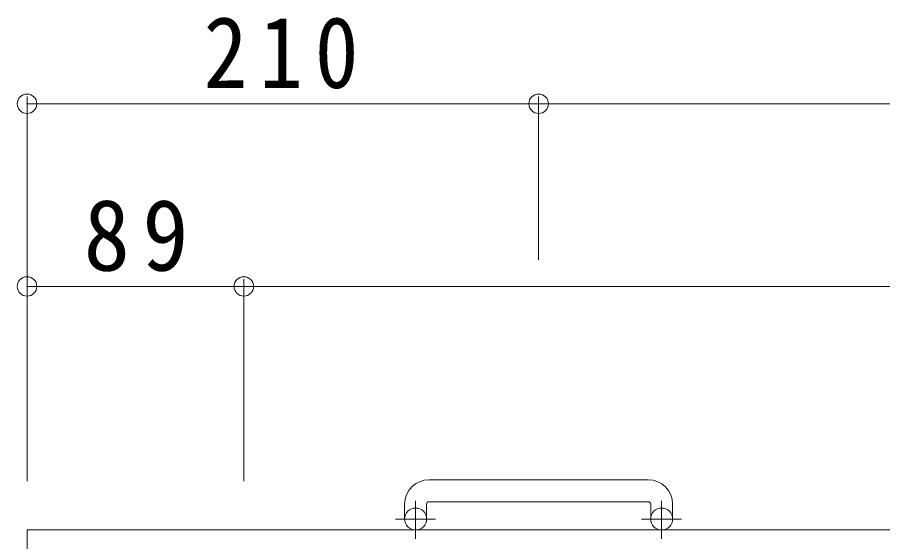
# Model space of a CAD drawing. Units: millimetres at full size, sheet at 1:10. Extents: x -1454 to 1998, y -1938 to 1595.
# Drawn here: x -1172.2 to -817, y 1379.9 to 1595.2 of the extents above; entities that cross this region are included whole.
import ezdxf

# ---------------------------------------------------------------- set-up
doc = ezdxf.new("R2010")
doc.units = ezdxf.units.MM
doc.header["$LTSCALE"] = 10
doc.header["$PDMODE"] = 32
doc.header["$PDSIZE"] = 8
doc.linetypes.add('CHAIN1', pattern=[8, 5, -1, 1, -1])
doc.layers.add('C-1', color=2, linetype='Continuous', lineweight=9)
doc.layers.add('C-4', color=7, linetype='Continuous', lineweight=9)
doc.styles.add('ＭＳ ゴシック', font='')
doc.styles.get('ＭＳ ゴシック').set_extended_font_data('MS Gothic')

msp = doc.modelspace()

# ---------------------------------------------------------------- linework, layer by layer
at = {"layer": 'C-1'}
for p, q in [((-913.19, 1405.32), (-1003.19, 1405.32)), ((-1003.19, 1396.32), (-913.19, 1396.32)), ((-1013.19, 1395.32), (-1013.19, 1389.22)), ((-1004.19, 1395.32), (-1004.19, 1389.22)), ((-912.19, 1395.32), (-912.19, 1389.22)), ((-903.19, 1395.32), (-903.19, 1389.22)), ((-248.19, 1384.72), (-1168.19, 1384.72)), ((-1168.19, 1384.72), (-1168.19, 464.72))]:
    msp.add_line(p, q, dxfattribs=at)
at = {"layer": 'C-1', "linetype": 'CHAIN1'}
for p, q in [((-1008.69, 1381.11), (-1008.69, 1396.71)), ((-907.69, 1381.11), (-907.69, 1396.71)), ((-1000.53, 1389.22), (-1016.94, 1389.22)), ((-899.53, 1389.22), (-915.94, 1389.22))]:
    msp.add_line(p, q, dxfattribs=at)
at = {"layer": 'C-1'}
for centre in [(-1008.69, 1389.22), (-907.69, 1389.22)]:
    msp.add_circle(centre, 4.5, dxfattribs=at)
for centre, radius, start, end in [((-1003.19, 1395.32), 10, 90, 180), ((-913.19, 1395.32), 10, 0, 90), ((-1003.19, 1395.32), 1, 90, 180), ((-913.19, 1395.32), 1, 0, 90)]:
    msp.add_arc(centre, radius, start, end, dxfattribs=at)
at = {"layer": 'C-4'}
for p, q in [((-1168.19, 1562.72), (-1168.19, 1404.72)), ((-1168.19, 1559.72), (-958.19, 1559.72)), ((-958.19, 1562.72), (-958.19, 1495.64)), ((-958.19, 1559.72), (-458.19, 1559.72)), ((-1079.19, 1487.72), (-1079.19, 1404.72)), ((-1079.19, 1484.72), (-1168.19, 1484.72)), ((-337.19, 1484.72), (-1079.19, 1484.72))]:
    msp.add_line(p, q, dxfattribs=at)
for p in [(-1168.19, 1559.72), (-958.19, 1559.72), (-1168.19, 1484.72), (-1079.19, 1484.72)]:
    msp.add_point(p, dxfattribs=at)

# ---------------------------------------------------------------- texts
at = {"layer": 'C-4', "color": 2, "char_height": 29.33, "attachment_point": 7, "style": 'ＭＳ ゴシック'}
for s, insert in [('\\T1.27;\\W0.9;210', (-1095.69, 1565.72)), ('\\T1.27;\\W0.95;89', (-1144.94, 1490.72))]:
    msp.add_mtext(s, dxfattribs=dict(at, insert=insert))

doc.saveas('drawing.dxf')
